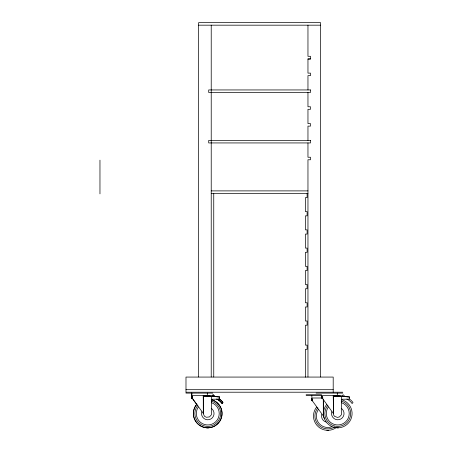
<?xml version="1.0" encoding="UTF-8"?>
<svg xmlns="http://www.w3.org/2000/svg" width="453" height="453" viewBox="0 0 453 453"><rect width="100%" height="100%" fill="white"/><g stroke="black" fill="none" stroke-linecap="round" stroke-linejoin="round"><path stroke-width="0.68" d="M208.793 395.922L219.552 397.055M341.585 399.246L349.178 399.144L349.569 396.947L333.312 395.475L341.585 396.132L341.432 414.721L339.507 416.913L337.44 417.4L334.524 416.341L333.453 414.721L333.272 395.475L333.55 413.753L322.032 397.785L322.066 398.261L321.856 396.182L322.134 398.368L321.856 396.092L322.134 398.006M311.857 398.583L312.083 400.78L312.06 400.299M219.054 399.144L219.439 396.947M211.455 399.246L219.184 399.144L219.569 396.947L211.46 396.132M198.607 25.175L320.582 25.175M310.486 58.822L307.961 58.822L307.961 73.12L310.486 73.12L310.486 75.645L307.961 75.645L307.961 89.943M307.961 59.133L310.486 59.133L310.486 56.297L307.961 56.297L307.961 25.175M211.223 190.889L307.961 190.889M211.223 193.414L307.961 193.414M185.99 389.693L333.198 389.693M185.962 392.213L342.779 392.213M185.962 393.108L212.785 393.108M316.092 393.108L342.779 393.108M306.109 394.739L321.534 394.739M321.834 395.475L337.304 395.475L337.304 393.108M306.109 395.628L321.715 395.628M322.949 398L311.857 398L311.857 395.628M206.845 427.825L208.397 427.825M336.97 427.825L338.397 427.825M326.992 430.35L328.414 430.35M341.585 396.132L333.363 396.25L341.585 396.256L349.546 397.055M211.591 396.256L203.369 396.126L211.591 396.132L211.432 414.721L209.507 416.913L206.375 417.275L204.524 416.341L203.318 413.787L203.272 395.475L211.364 396.12M344.892 396.454L343.215 394.778L342.27 395.724L343.108 396.562M214.898 396.454L213.216 394.778L212.27 395.724L213.114 396.562M214.767 396.454L213.086 394.778L212.14 395.724L212.984 396.562M324.541 418.866L323.334 416.313L323.295 399.41M196.947 404.818L191.908 397.785L191.936 398.261L191.71 396.149M191.84 396.064L192.14 398.006M191.71 396.064L192.066 398.261L191.84 396.149M312.066 400.327L312.157 400.894L311.874 398.702M312.157 400.531L311.874 398.617L312.083 400.429L323.567 416.279L323.306 399.144M191.857 396.182L192.14 398.368L192.044 397.983M191.727 396.182L192.01 398.368L191.727 396.092M191.857 396.092L192.066 397.91L203.55 413.753L203.272 395.475M333.198 392.213L333.198 377.072L185.99 377.072L185.99 392.213M320.582 376.953L320.582 22.65L198.607 22.65L198.607 376.953M307.961 92.469L307.961 106.772L310.486 106.772L310.486 109.292L307.961 109.292L307.961 123.595L310.486 123.595L310.486 126.115L307.961 126.115L307.961 140.419M307.961 142.938L307.961 157.242L310.486 157.242L310.486 159.767L307.961 159.767L307.961 376.981M307.123 193.414L307.123 197.621L305.441 197.621L305.441 211.642L307.123 211.642L307.123 215.843L305.441 215.843L305.441 229.864L307.123 229.864L307.123 234.071L305.441 234.071L305.441 248.091L307.123 248.091L307.123 252.298L305.441 252.298L305.441 266.319L307.123 266.319L307.123 270.52L305.441 270.52L305.441 284.541L307.123 284.541L307.123 288.748L305.441 288.748L305.441 302.768L307.123 302.768L307.123 306.975L305.441 306.975L305.441 320.996L307.123 320.996L307.123 325.203L305.441 325.203L305.441 345.107L307.123 345.107L307.123 349.314L305.441 349.314L305.441 377.162M213.748 193.414L213.748 376.981M211.223 25.175L211.223 376.981M207.31 393.108L207.31 395.475L191.71 395.475L191.71 393.108M191.84 393.108L191.84 395.475M99.966 160.169L99.966 193.873M341.256 401.103A12.894 12.894 0 0 1 349.58 418.691A12.894 12.894 0 0 1 331.001 424.484A12.894 12.894 0 0 1 327.847 405.288M341.647 399.727A14.326 14.326 0 0 1 350.916 419.201A14.326 14.326 0 0 1 330.373 425.78A14.326 14.326 0 0 1 326.613 404.535M341.437 402.66A11.461 11.461 0 0 1 348.266 418.113A11.461 11.461 0 0 1 332.27 423.566A11.461 11.461 0 0 1 328.238 407.156M341.251 408.3A6.268 6.268 0 0 1 343.323 416.426A6.268 6.268 0 0 1 335.458 419.336A6.268 6.268 0 0 1 331.738 411.822M349.189 398.9A13.873 13.873 0 0 1 353.034 402.587L352.089 403.527A14.026 14.026 0 0 0 346.913 399.093M331.766 426.783A11.461 11.461 0 0 1 318.255 409.682M336.67 427.275A14.326 14.326 0 0 1 316.63 407.06M326.098 422.071A6.268 6.268 0 0 1 321.76 414.342M334.688 426.93A12.894 12.894 0 0 1 317.87 407.808M211.517 399.727A14.326 14.326 0 0 1 220.702 419.399A14.326 14.326 0 0 1 199.881 425.548A14.326 14.326 0 0 1 196.902 404.042M219.065 398.9A13.873 13.873 0 0 1 222.904 402.587L221.964 403.527A14.026 14.026 0 0 0 216.789 399.093M211.262 401.103A12.894 12.894 0 0 1 219.58 418.691A12.894 12.894 0 0 1 201.007 424.484A12.894 12.894 0 0 1 197.853 405.288M211.647 399.727A14.326 14.326 0 0 1 220.922 419.201A14.326 14.326 0 0 1 200.373 425.78A14.326 14.326 0 0 1 196.613 404.535M211.443 402.66A11.461 11.461 0 0 1 218.267 418.113A11.461 11.461 0 0 1 202.276 423.566A11.461 11.461 0 0 1 198.238 407.156M211.251 408.3A6.268 6.268 0 0 1 213.323 416.426A6.268 6.268 0 0 1 205.458 419.336A6.268 6.268 0 0 1 201.744 411.822M219.195 398.9A13.873 13.873 0 0 1 223.035 402.587L222.095 403.527A14.026 14.026 0 0 0 216.919 399.093M310.486 89.943L208.703 89.943L208.703 92.469L310.486 92.469L310.486 89.943M310.486 140.419L208.703 140.419L208.703 142.938L310.486 142.938L310.486 140.419"/></g></svg>
